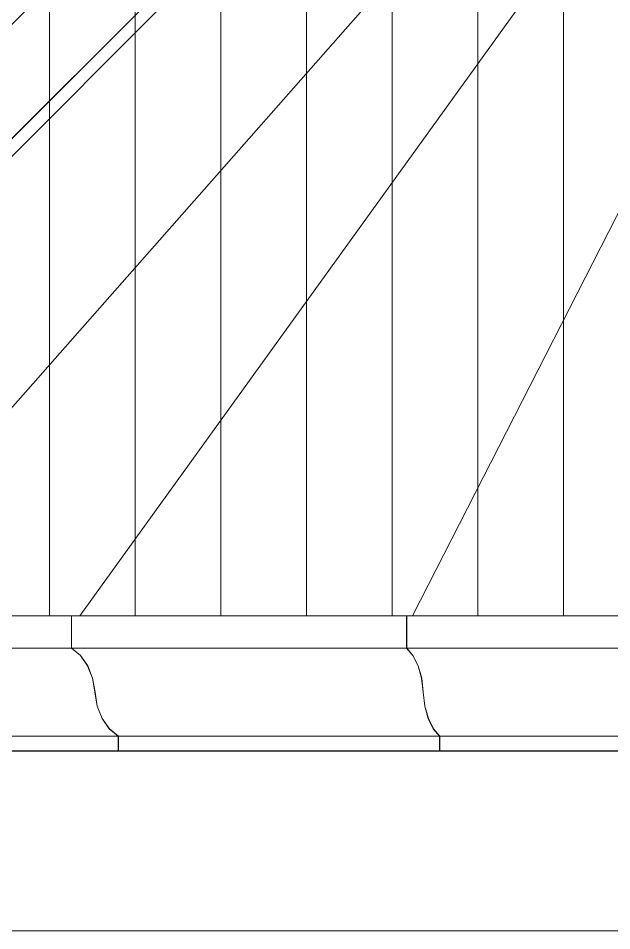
# Model space of a CAD drawing. Header units: millimetres. Extents: x 1177761 to 1329492, y 746793 to 827002.
# Drawn here: x 1191996 to 1193095, y 818865 to 820556 of the extents above; entities that cross this region are included whole.
import ezdxf

# ---------------------------------------------------------------- set-up
doc = ezdxf.new("R2010")
doc.units = ezdxf.units.MM
doc.layers.add('wall', color=5, linetype='Continuous', lineweight=30)

msp = doc.modelspace()

# ---------------------------------------------------------------- hatches: boundary and pattern name
at = {"layer": 'wall', "lineweight": 20, "ltscale": 50}
h = msp.add_hatch(dxfattribs=at)
h.set_pattern_fill('ANSI31', color=250, scale=50, angle=45, style=0)
h.paths.add_polyline_path([(1190887.2, 819448.2), (1194091.2, 822652), (1194341.2, 822651.8), (1197545, 819448.2)])

# ---------------------------------------------------------------- linework, layer by layer
at = {"layer": 'wall', "color": 250, "lineweight": 20, "ltscale": 50}
for p, q in [((1191099.3, 819448.2), (1194096.2, 822444.9)), ((1194121.1, 822444.8), (1191135.7, 819448.2)), ((1194096.7, 822444.8), (1191753.6, 820102)), ((1194200.6, 822349.9), (1191644, 819448.2)), ((1194199, 822348.1), (1192110, 819448.2)), ((1192726.5, 819448.2), (1194203.6, 822344.4)), ((1191644, 819448.2), (1193965.2, 822083)), ((1192094.7, 819448.2), (1191625.3, 819448.2)), ((1192094.7, 819388.4), (1192094.7, 819448.2)), ((1192094.7, 819388.4), (1192094.7, 819448.2)), ((1192715.5, 819448.2), (1192094.7, 819448.2)), ((1192715.5, 819388.4), (1192715.5, 819448.2)), ((1192715.6, 819388.4), (1192715.6, 819448.2)), ((1192715.6, 819448.2), (1193438, 819448.2)), ((1192094.7, 819388.4), (1191625.3, 819388.4)), ((1192111.2, 819374.9), (1192094.7, 819388.4)), ((1192111.3, 819374.9), (1192094.7, 819388.4)), ((1192715.5, 819388.4), (1192094.7, 819388.4)), ((1192727.2, 819374.9), (1192715.5, 819388.4)), ((1192727.3, 819374.9), (1192715.6, 819388.4)), ((1192715.6, 819388.4), (1193438, 819388.4)), ((1192124.4, 819355.9), (1192111.2, 819374.9)), ((1192124.7, 819355.9), (1192111.3, 819374.9)), ((1192736.6, 819355.9), (1192727.2, 819374.9)), ((1192736.8, 819355.9), (1192727.3, 819374.9)), ((1192133.5, 819332.6), (1192124.4, 819355.9)), ((1192133.8, 819332.6), (1192124.7, 819355.9)), ((1192743, 819332.6), (1192736.6, 819355.9)), ((1192743.4, 819332.6), (1192736.8, 819355.9)), ((1192137.8, 819306.9), (1192133.5, 819332.6)), ((1192138.2, 819306.9), (1192133.8, 819332.6)), ((1192746.1, 819306.9), (1192743, 819332.6)), ((1192746.4, 819306.9), (1192743.4, 819332.6)), ((1192142.1, 819281.1), (1192137.8, 819306.9)), ((1192142.5, 819281.1), (1192138.2, 819306.9)), ((1192749.1, 819281.1), (1192746.1, 819306.9)), ((1192749.5, 819281.1), (1192746.4, 819306.9)), ((1192151.2, 819257.9), (1192142.1, 819281.1)), ((1192151.7, 819257.9), (1192142.5, 819281.1)), ((1192755.6, 819257.9), (1192749.1, 819281.1)), ((1192756, 819257.9), (1192749.5, 819281.1)), ((1192164.4, 819238.8), (1192151.2, 819257.9)), ((1192165, 819238.8), (1192151.7, 819257.9)), ((1192764.9, 819238.8), (1192755.6, 819257.9)), ((1192765.5, 819238.8), (1192756, 819257.9)), ((1192180.8, 819225.4), (1192164.4, 819238.8)), ((1192181.5, 819225.4), (1192165, 819238.8)), ((1192776.5, 819225.4), (1192764.9, 819238.8)), ((1192777.2, 819225.4), (1192765.5, 819238.8)), ((1192180.9, 819225.3), (1191731.4, 819225.3)), ((1192180.9, 819225.3), (1192180.8, 819225.4)), ((1192180.9, 819198.2), (1192180.9, 819225.3)), ((1192181.6, 819225.3), (1192181.5, 819225.4)), ((1192181.6, 819198.2), (1192181.6, 819225.3)), ((1192776.6, 819225.3), (1192181.6, 819225.3)), ((1192776.6, 819198.2), (1192776.6, 819225.3)), ((1192777.3, 819198.2), (1192777.3, 819225.3)), ((1192777.3, 819225.3), (1193469.6, 819225.3)), ((1192180.9, 819198.2), (1191731.4, 819198.2)), ((1191764.1, 819197.8), (1192208.3, 819197.8)), ((1192181.6, 819198.2), (1192180.9, 819198.2)), ((1192776.6, 819198.2), (1192181.6, 819198.2)), ((1192208.3, 819197.8), (1192796, 819197.8)), ((1192777.3, 819198.2), (1192776.6, 819198.2)), ((1192777.3, 819198.2), (1193469.6, 819198.2)), ((1192796, 819197.8), (1193209.9, 819197.8)), ((1191764.1, 818864.8), (1192208.3, 818864.8)), ((1192016, 818864.8), (1192043.6, 818864.8)), ((1192043.6, 818864.8), (1192072.1, 818864.8)), ((1192072.1, 818864.8), (1192101.4, 818864.8)), ((1192101.4, 818864.8), (1192131.6, 818864.8)), ((1192131.6, 818864.8), (1192162.5, 818864.8)), ((1192162.5, 818864.8), (1192194.3, 818864.8)), ((1192194.3, 818864.8), (1192208.3, 818864.8)), ((1192208.3, 818864.8), (1192796, 818864.8)), ((1192514.9, 818864.8), (1192554.1, 818864.8)), ((1192554.1, 818864.8), (1192594, 818864.8)), ((1192594, 818864.8), (1192634.5, 818864.8)), ((1192634.5, 818864.8), (1192675.6, 818864.8)), ((1192675.6, 818864.8), (1192717.3, 818864.8)), ((1192717.3, 818864.8), (1192759.7, 818864.8)), ((1192759.7, 818864.8), (1192796, 818864.8)), ((1192796, 818864.8), (1193025.2, 818864.8)), ((1193025.2, 818864.8), (1193071.2, 818864.8)), ((1193071.2, 818864.8), (1193117.7, 818864.8))]:
    msp.add_line(p, q, dxfattribs=at)
msp.add_lwpolyline([(1190887.2, 819448.2), (1194091.2, 822652), (1194341.2, 822651.8), (1197545, 819448.2)], close=True, dxfattribs=at)

doc.saveas('drawing.dxf')
